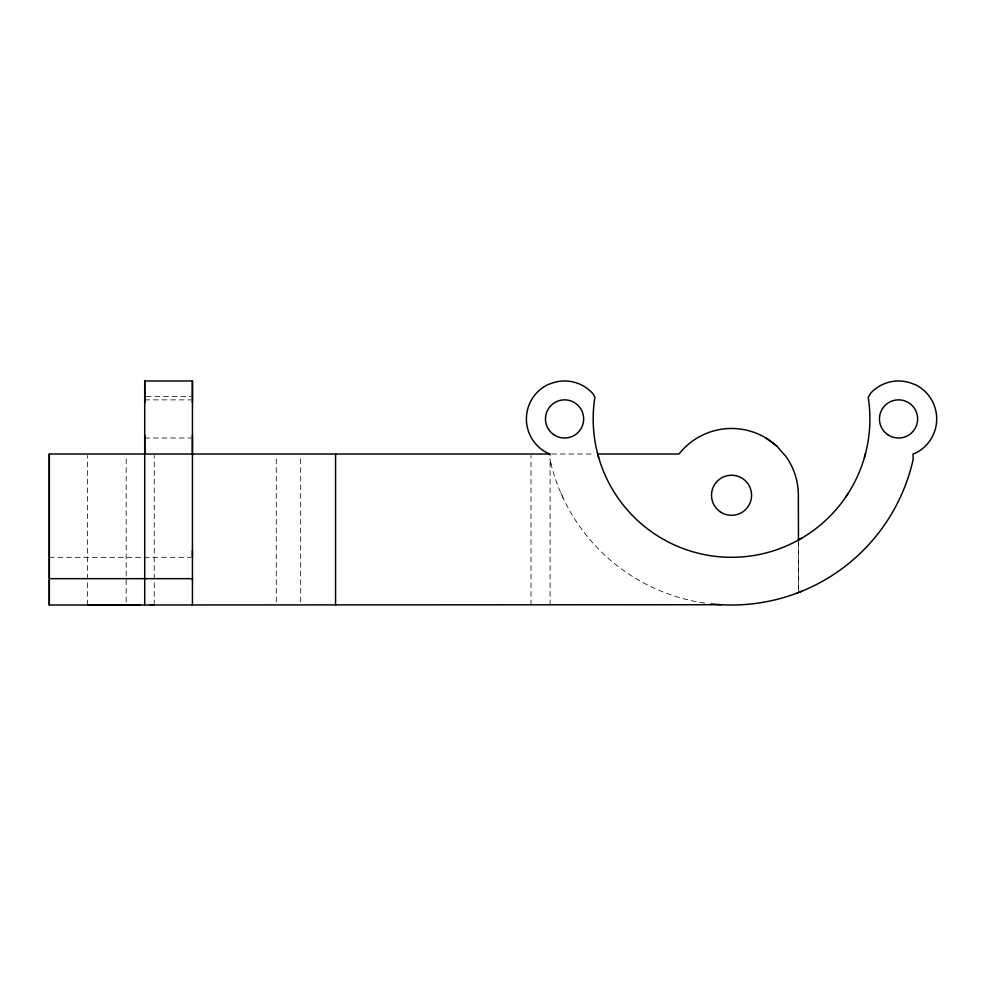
<?xml version="1.0" encoding="UTF-8"?>
<svg xmlns="http://www.w3.org/2000/svg" width="986" height="986" viewBox="0 0 986 986"><rect width="100%" height="100%" fill="white"/><g stroke="black" fill="none" stroke-linecap="round" stroke-linejoin="round"><path stroke-width="0.74" stroke-dasharray="4.93 3.7" d="M87.471 604.973L87.471 455.569M126.171 601.928L126.171 455.569M154.26 604.985L154.26 455.569M276.277 601.928L276.277 455.569M300.668 601.928L300.668 455.569M531.023 605.01L531.023 455.569M550.102 605.01L550.102 460.105M798.463 591.045L798.463 543.039M551.088 464.295L549.905 459.291L550.102 454.028M146.261 396.446L190.89 396.458M144.72 399.86L190.89 399.872M144.72 438.018L190.89 438.006M551.63 454.028L594.657 454.028M49.3 557.3L190.89 557.3M561.034 493.419L563.154 498.09M798.463 540.032L798.463 592.537M704.682 603.062A186.071 186.071 0 0 1 638.509 580.076L633.986 577.377A186.071 186.071 0 0 1 549.905 459.291"/><path stroke-width="1.48" d="M721.284 604.726L49.3 605.01L49.3 454.028L550.102 454.028L547.292 452.968A38.171 38.171 0 0 1 547.292 384.897L550.102 383.85A37.961 37.961 0 0 1 593.116 393.919L594.891 397.296A138.36 138.36 0 0 0 731.55 557.3A138.36 138.36 0 0 0 868.198 397.296L870.872 392.958A37.961 37.961 0 0 1 912.999 383.85L915.809 384.897A38.171 38.171 0 0 1 915.809 452.968L912.999 454.028L913.184 459.291A186.071 186.071 0 0 1 829.103 577.377L824.579 580.076A186.071 186.071 0 0 1 711.054 603.876M144.72 454.028L144.72 453.35M144.72 452.968L144.72 435.208M144.72 402.67L144.72 380.99L192.43 380.99L192.43 604.726M192.43 580.076L192.43 578.659L49.3 578.659L49.3 454.028M192.43 557.3L192.43 550.521M192.43 452.968L192.43 435.208M192.43 402.67L192.43 380.99M864.414 457.541L865.56 453.35M845.976 496.71L848.367 493.074M798.204 540.18L801.975 538.023M796.873 593.165L801.655 591.292M597.664 454.028L678.997 454.028A66.814 66.814 0 0 1 776.857 446.177L785.965 456.506A66.814 66.814 0 0 1 798.352 495.28L798.463 540.032M150.316 604.997L154.26 604.837M140.111 604.997L87.471 604.973M765.839 437.944L776.857 446.177M597.541 453.35L598.687 457.541M335.56 454.028L335.56 605.01M144.72 380.99L144.72 604.726M49.3 580.076L49.3 605.01M553.577 434.543A19.079 19.079 0 0 0 583.576 420.652A19.079 19.079 0 0 0 556.548 401.622A19.079 19.079 0 0 0 553.577 434.543M887.967 434.838A19.079 19.079 0 0 0 917.584 420.135A19.079 19.079 0 0 0 890.05 401.844A19.079 19.079 0 0 0 887.967 434.838M720.458 511.968A20.04 20.04 0 0 0 751.542 496.537A20.04 20.04 0 0 0 722.639 477.323A20.04 20.04 0 0 0 720.458 511.968"/></g></svg>
